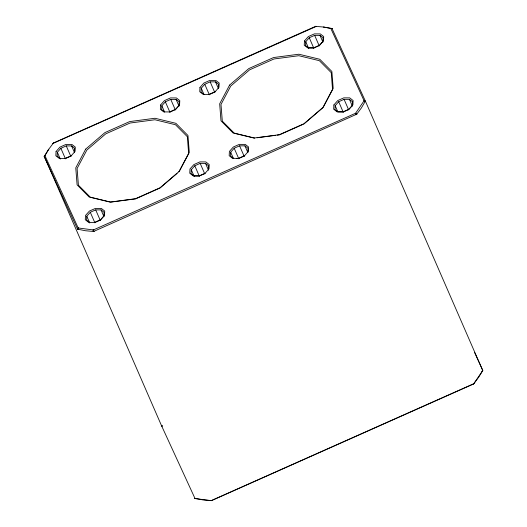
<?xml version="1.0" encoding="UTF-8"?>
<svg xmlns="http://www.w3.org/2000/svg" width="527" height="527" viewBox="0 0 527 527"><rect width="100%" height="100%" fill="white"/><g stroke="black" fill="none" stroke-linecap="round" stroke-linejoin="round"><path stroke-width="0.79" d="M316.345 26.383L315.601 26.35L324.197 27.094L332.063 28.662L365.376 101.092L482.752 370.586L478.74 377.101L473.859 383.669L211.222 500.643L202.803 499.906L194.937 498.338L161.624 425.908L44.281 156.341L48.26 149.899L53.398 143.041L315.601 26.35L316.345 26.383L53.458 143.212C52.219 144.049 54.024 142.731 53.141 143.331M482.739 370.257L482.1 371.456L482.739 370.257L474.491 352.332M74.472 152.145L74.663 148.304L71.606 145.92L66.264 145.907L60.868 148.304L57.357 152.263L57.16 156.097L60.223 158.489M94.603 222.407L100.611 219.739L104.511 215.339L104.728 211.083L101.329 208.428L95.4 208.409L89.399 211.083L85.493 215.477L85.275 219.739L88.674 222.387L94.985 222.473L100.38 220.075L103.898 216.116L104.089 212.282L101.026 209.891L95.69 209.878L90.295 212.282L86.784 216.235L86.586 220.075L89.649 222.46M48.82 149.227L44.261 156.743L77.581 229.173L85.44 230.74L93.299 231.452L93.49 230.622L93.984 231.313L356.739 114.214L361.384 107.936L365.376 101.092L364.071 100.756L330.758 28.326L323.347 27.055M170.05 112.001L175.445 109.596L178.963 105.644L179.16 101.803L176.097 99.419L170.755 99.399L165.359 101.803L161.848 105.762L161.651 109.596L164.714 111.987M208.389 169.615L208.58 165.781L205.517 163.39L200.181 163.377L194.786 165.774L191.275 169.734L191.077 173.574L194.14 175.959L199.476 175.972M218.369 88.101L218.567 84.267L215.503 81.876L210.161 81.863L204.772 84.267L201.255 88.22L201.057 92.06L204.12 94.445M247.795 152.079L247.993 148.245L244.93 145.854L239.587 145.841L234.192 148.239L230.681 152.198L230.483 156.032L233.547 158.423M305.746 41.719L305.548 45.553L308.611 47.944L313.954 47.957L319.342 45.559L322.86 41.6L323.058 37.766L319.994 35.375L314.652 35.362L309.263 37.76L305.746 41.719L308.703 48.504M335.172 105.696L334.974 109.53L338.038 111.922L343.38 111.935L348.769 109.53L352.286 105.578L352.484 101.737L349.421 99.353L344.078 99.34L338.69 101.737L335.172 105.696L337.8 111.724M365.323 101.408L364.071 100.756L365.33 101.573L364.071 100.756L355.573 113.259L93.371 229.95L78.213 227.974L77.581 229.173L77.976 229.456L78.213 227.974L44.9 155.544L44.261 156.743L44.314 156.262M161.67 425.427L161.624 425.908L162.309 426L161.677 425.592M77.739 229.225L78.213 227.974M44.261 156.743L44.578 155.979M178.89 171.815L188.64 153.377L187.335 136.704L175.451 124.721L154.938 119.761L130.077 123.028L105.756 133.851L86.856 150.063L77.1 168.502L78.404 185.175L90.288 197.157L110.808 202.118L135.67 198.85L159.984 188.027L177.059 173.383M481.704 372.088L473.602 383.959L211.399 500.65L195.174 498.568M44.248 156.414L44.9 155.544L44.281 156.341M482.1 371.456L482.752 370.586M356.423 114.333L356.18 114.629L355.573 113.259L356.739 114.214L355.573 113.259M53.398 143.041L53.023 143.476M473.602 383.959L474.102 383.373L473.727 383.814M204.871 173.574L209.002 168.838L209.219 164.576L205.82 161.927L199.891 161.908L193.89 164.576L189.983 168.976L189.766 173.231L193.165 175.886L199.094 175.906L205.102 173.238M303.888 123.99L322.787 107.771L332.537 89.34L331.233 72.66L319.349 60.677L298.835 55.717L273.974 58.984L249.653 69.808L230.754 86.026L220.997 104.458L222.308 121.138L234.186 133.12L254.706 138.081M211.037 500.637L211.34 500.479L210.846 500.624M93.45 231.373L93.984 231.313L93.371 229.95L93.299 231.452L93.984 231.313L93.45 231.373L93.371 229.95L93.602 231.294M65.177 158.436L71.185 155.761M209.081 94.392L215.082 91.724M303.15 124.313L279.567 134.813L277.162 135.129M244.508 155.696L238.507 158.37L232.572 158.35L229.179 155.696L229.39 151.44L233.296 147.04L239.298 144.372L245.226 144.391L248.625 147.04L248.408 151.295L244.278 156.038L238.883 158.436L236.597 158.429M200.155 175.675L204.199 173.87M257.11 137.764L275.555 135.34M330.758 28.326L332.063 28.662L330.758 28.326L331.826 28.438M195.253 498.588L196.242 498.674L194.937 498.338L196.242 498.674M195.708 498.621L194.937 498.338L195.339 498.614M161.69 425.757L162.309 426M355.995 113.792L356.581 114.273L356.18 114.629L355.995 113.792L356.739 114.214M349.421 99.353L352.379 106.138M319.994 35.375L322.952 42.16M344.078 99.34L348.683 109.893M314.652 35.362L319.257 45.915M338.69 101.737L343.288 112.291M309.263 37.76L313.861 48.319M244.93 145.854L247.888 152.639M215.503 81.876L218.461 88.661M239.587 145.841L244.192 156.394M210.161 81.863L214.766 92.416M234.192 148.239L238.797 158.792M204.772 84.267L209.371 94.82M230.681 152.198L233.309 158.225M201.255 88.22L203.883 94.254M205.517 163.39L208.481 170.175M176.097 99.419L179.055 106.204M200.181 163.377L204.786 173.93M170.755 99.399L175.359 109.959M194.786 165.774L199.39 176.334M165.359 101.803L169.964 112.356M191.275 169.734L194.232 176.519M161.848 105.762L164.477 111.79M101.026 209.891L103.99 216.676M71.606 145.92L74.564 152.705M95.69 209.878L100.295 220.438M66.264 145.907L70.868 156.46M90.295 212.282L94.9 222.835M60.868 148.304L65.473 158.858M92.936 230.003L93.589 231.511M86.784 216.235L89.742 223.02M57.357 152.263L60.315 159.049M77.976 228.599L77.976 229.456M56.066 151.506L55.849 155.761L59.248 158.416L65.559 158.502L70.954 156.104L75.084 151.361L75.302 147.105L71.903 144.457L65.974 144.431L59.973 147.105L56.066 151.506M160.557 105.005L160.346 109.26L163.739 111.908L169.674 111.928L175.675 109.26L179.575 104.86L179.793 100.604L176.393 97.95L170.465 97.93L164.464 100.604L160.557 105.005M199.97 87.462L199.753 91.724L203.152 94.373L209.463 94.458L214.851 92.06L218.988 87.324L219.199 83.068L215.806 80.414L209.871 80.394L203.87 83.062L199.97 87.462M304.461 40.961L304.244 45.217L307.643 47.871L313.572 47.891L319.573 45.217L323.479 40.823L323.697 36.561L320.297 33.912L314.369 33.893L308.361 36.561L304.461 40.961M333.881 104.939L333.67 109.194L337.069 111.843L342.998 111.869L348.999 109.194L352.906 104.794L353.116 100.538L349.724 97.884L343.788 97.864L337.787 100.538L333.881 104.939M85.69 149.108L75.769 167.869L77.1 184.839L89.188 197.032L110.064 202.085L135.38 198.758L160.129 187.744L179.378 171.235L189.298 152.474L187.974 135.498L175.88 123.311L155.004 118.259L129.688 121.579L104.939 132.593L85.69 149.108M229.594 85.064L219.673 103.826L220.997 120.802L233.092 132.988L253.968 138.041L279.284 134.721L304.033 123.707L323.282 107.192L333.196 88.431L331.872 71.461L319.784 59.268L298.901 54.215L273.585 57.542L248.843 68.556L229.594 85.064M331.661 28.386L331.292 28.379L332.063 28.662L331.661 28.386"/></g></svg>
